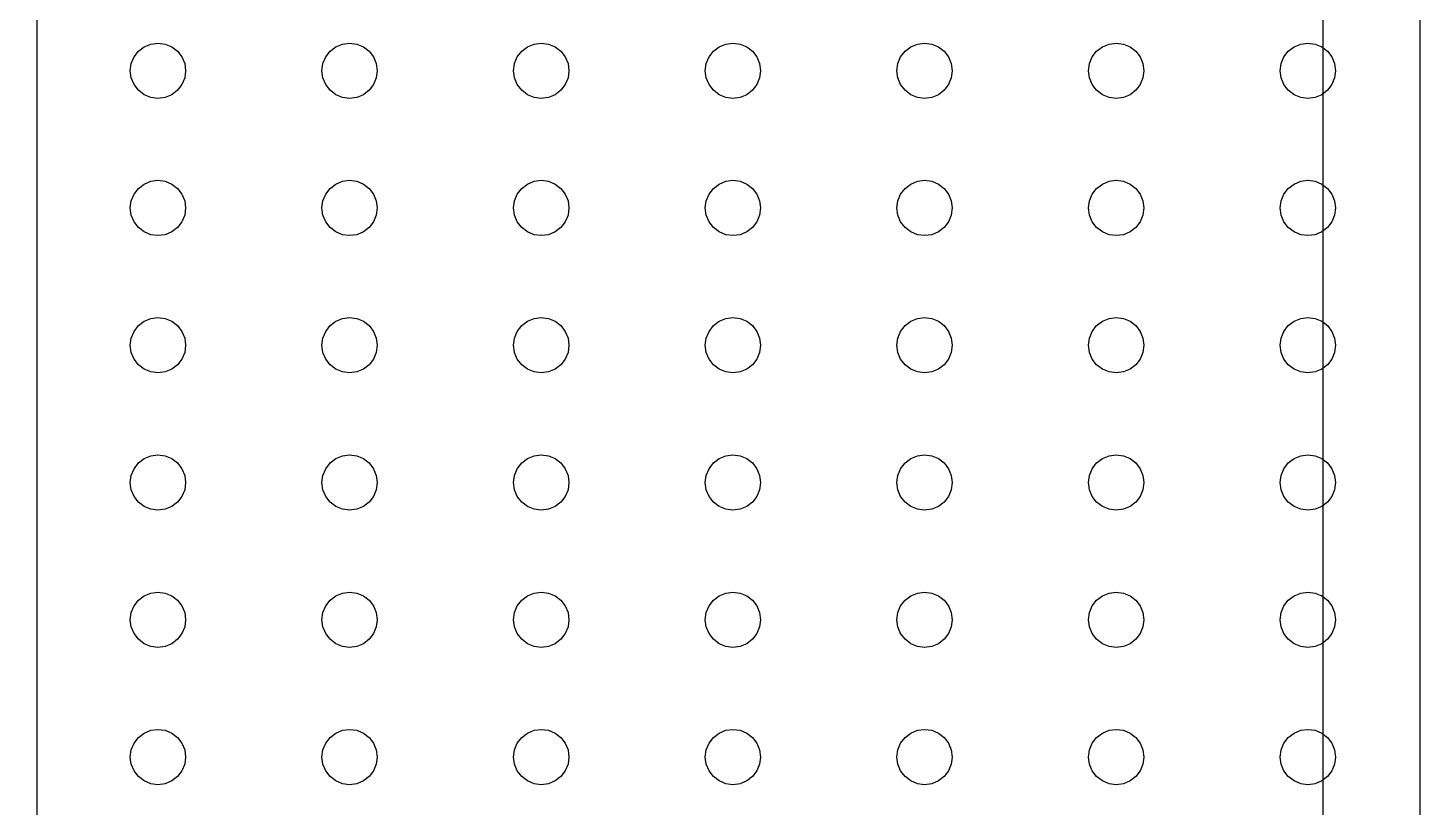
# Model space of a CAD drawing. Header units: millimetres. Extents: x 2562 to 7288, y 778 to 5635.
# Drawn here: x 5868.75 to 5883.85, y 1685.02 to 1693.48 of the extents above; entities that cross this region are included whole.
import ezdxf

# ---------------------------------------------------------------- set-up
doc = ezdxf.new("R2010")
doc.units = ezdxf.units.MM
doc.layers.add('0-gnl-gor3', color=252, linetype='Continuous')
doc.layers.add('2-tef-sabit', color=251, linetype='Continuous')

# ---------------------------------------------------------------- blocks, each defined once
blk = doc.blocks.new('ice well')
at = {"layer": '0-gnl-gor3'}
for p, q in [((62643.93, 6543.76), (62918.93, 6543.76)), ((62725.8, 6532.15), (62726.27, 6532.77)), ((62726.27, 6532.77), (62726.89, 6533.25)), ((62726.89, 6533.25), (62727.62, 6533.55)), ((62727.62, 6533.55), (62728.39, 6533.65)), ((62728.39, 6533.65), (62729.17, 6533.55)), ((62729.17, 6533.55), (62729.89, 6533.25)), ((62729.89, 6533.25), (62730.52, 6532.77)), ((62730.52, 6532.77), (62730.99, 6532.15)), ((62740.68, 6532.15), (62741.16, 6532.77)), ((62741.16, 6532.77), (62741.78, 6533.25)), ((62741.78, 6533.25), (62742.5, 6533.55)), ((62742.5, 6533.55), (62743.28, 6533.65)), ((62743.28, 6533.65), (62744.05, 6533.55)), ((62744.05, 6533.55), (62744.78, 6533.25)), ((62744.78, 6533.25), (62745.4, 6532.77)), ((62745.4, 6532.77), (62745.88, 6532.15)), ((62755.56, 6532.15), (62756.04, 6532.77)), ((62756.04, 6532.77), (62756.66, 6533.25)), ((62756.66, 6533.25), (62757.38, 6533.55)), ((62757.38, 6533.55), (62758.16, 6533.65)), ((62758.16, 6533.65), (62758.94, 6533.55)), ((62758.94, 6533.55), (62759.66, 6533.25)), ((62759.66, 6533.25), (62760.28, 6532.77)), ((62760.28, 6532.77), (62760.76, 6532.15)), ((62770.45, 6532.15), (62770.92, 6532.77)), ((62770.92, 6532.77), (62771.54, 6533.25)), ((62771.54, 6533.25), (62772.27, 6533.55)), ((62772.27, 6533.55), (62773.04, 6533.65)), ((62773.04, 6533.65), (62773.82, 6533.55)), ((62773.82, 6533.55), (62774.54, 6533.25)), ((62774.54, 6533.25), (62775.17, 6532.77)), ((62775.17, 6532.77), (62775.64, 6532.15)), ((62785.33, 6532.15), (62785.81, 6532.77)), ((62785.81, 6532.77), (62786.43, 6533.25)), ((62786.43, 6533.25), (62787.15, 6533.55)), ((62787.15, 6533.55), (62787.93, 6533.65)), ((62787.93, 6533.65), (62788.7, 6533.55)), ((62788.7, 6533.55), (62789.43, 6533.25)), ((62789.43, 6533.25), (62790.05, 6532.77)), ((62790.05, 6532.77), (62790.53, 6532.15)), ((62800.21, 6532.15), (62800.69, 6532.77)), ((62800.69, 6532.77), (62801.31, 6533.25)), ((62801.31, 6533.25), (62802.04, 6533.55)), ((62802.04, 6533.55), (62802.81, 6533.65)), ((62802.81, 6533.65), (62803.59, 6533.55)), ((62803.59, 6533.55), (62804.31, 6533.25)), ((62804.31, 6533.25), (62804.93, 6532.77)), ((62804.93, 6532.77), (62805.41, 6532.15)), ((62725.39, 6530.65), (62725.5, 6531.43)), ((62725.5, 6531.43), (62725.8, 6532.15)), ((62730.99, 6532.15), (62731.29, 6531.43)), ((62731.29, 6531.43), (62731.39, 6530.65)), ((62740.28, 6530.65), (62740.38, 6531.43)), ((62740.38, 6531.43), (62740.68, 6532.15)), ((62745.88, 6532.15), (62746.18, 6531.43)), ((62746.18, 6531.43), (62746.28, 6530.65)), ((62755.16, 6530.65), (62755.26, 6531.43)), ((62755.26, 6531.43), (62755.56, 6532.15)), ((62760.76, 6532.15), (62761.06, 6531.43)), ((62761.06, 6531.43), (62761.16, 6530.65)), ((62770.04, 6530.65), (62770.15, 6531.43)), ((62770.15, 6531.43), (62770.45, 6532.15)), ((62775.64, 6532.15), (62775.94, 6531.43)), ((62775.94, 6531.43), (62776.04, 6530.65)), ((62784.93, 6530.65), (62785.03, 6531.43)), ((62785.03, 6531.43), (62785.33, 6532.15)), ((62790.53, 6532.15), (62790.83, 6531.43)), ((62790.83, 6531.43), (62790.93, 6530.65)), ((62799.81, 6530.65), (62799.91, 6531.43)), ((62799.91, 6531.43), (62800.21, 6532.15)), ((62805.41, 6532.15), (62805.71, 6531.43)), ((62805.71, 6531.43), (62805.81, 6530.65)), ((62725.5, 6529.87), (62725.39, 6530.65)), ((62725.8, 6529.15), (62725.5, 6529.87)), ((62731.29, 6529.87), (62730.99, 6529.15)), ((62731.39, 6530.65), (62731.29, 6529.87)), ((62740.38, 6529.87), (62740.28, 6530.65)), ((62740.68, 6529.15), (62740.38, 6529.87)), ((62746.18, 6529.87), (62745.88, 6529.15)), ((62746.28, 6530.65), (62746.18, 6529.87)), ((62755.26, 6529.87), (62755.16, 6530.65)), ((62755.56, 6529.15), (62755.26, 6529.87)), ((62761.06, 6529.87), (62760.76, 6529.15)), ((62761.16, 6530.65), (62761.06, 6529.87)), ((62770.15, 6529.87), (62770.04, 6530.65)), ((62770.45, 6529.15), (62770.15, 6529.87)), ((62775.94, 6529.87), (62775.64, 6529.15)), ((62776.04, 6530.65), (62775.94, 6529.87)), ((62785.03, 6529.87), (62784.93, 6530.65)), ((62785.33, 6529.15), (62785.03, 6529.87)), ((62790.83, 6529.87), (62790.53, 6529.15)), ((62790.93, 6530.65), (62790.83, 6529.87)), ((62799.91, 6529.87), (62799.81, 6530.65)), ((62800.21, 6529.15), (62799.91, 6529.87)), ((62805.71, 6529.87), (62805.41, 6529.15)), ((62805.81, 6530.65), (62805.71, 6529.87)), ((62726.27, 6528.53), (62725.8, 6529.15)), ((62726.89, 6528.05), (62726.27, 6528.53)), ((62727.62, 6527.75), (62726.89, 6528.05)), ((62729.89, 6528.05), (62729.17, 6527.75)), ((62730.52, 6528.53), (62729.89, 6528.05)), ((62730.99, 6529.15), (62730.52, 6528.53)), ((62741.16, 6528.53), (62740.68, 6529.15)), ((62741.78, 6528.05), (62741.16, 6528.53)), ((62742.5, 6527.75), (62741.78, 6528.05)), ((62744.78, 6528.05), (62744.05, 6527.75)), ((62745.4, 6528.53), (62744.78, 6528.05)), ((62745.88, 6529.15), (62745.4, 6528.53)), ((62756.04, 6528.53), (62755.56, 6529.15)), ((62756.66, 6528.05), (62756.04, 6528.53)), ((62757.38, 6527.75), (62756.66, 6528.05)), ((62759.66, 6528.05), (62758.94, 6527.75)), ((62760.28, 6528.53), (62759.66, 6528.05)), ((62760.76, 6529.15), (62760.28, 6528.53)), ((62770.92, 6528.53), (62770.45, 6529.15)), ((62771.54, 6528.05), (62770.92, 6528.53)), ((62772.27, 6527.75), (62771.54, 6528.05)), ((62774.54, 6528.05), (62773.82, 6527.75)), ((62775.17, 6528.53), (62774.54, 6528.05)), ((62775.64, 6529.15), (62775.17, 6528.53)), ((62785.81, 6528.53), (62785.33, 6529.15)), ((62786.43, 6528.05), (62785.81, 6528.53)), ((62787.15, 6527.75), (62786.43, 6528.05)), ((62789.43, 6528.05), (62788.7, 6527.75)), ((62790.05, 6528.53), (62789.43, 6528.05)), ((62790.53, 6529.15), (62790.05, 6528.53)), ((62800.69, 6528.53), (62800.21, 6529.15)), ((62801.31, 6528.05), (62800.69, 6528.53)), ((62802.04, 6527.75), (62801.31, 6528.05)), ((62804.31, 6528.05), (62803.59, 6527.75)), ((62804.93, 6528.53), (62804.31, 6528.05)), ((62805.41, 6529.15), (62804.93, 6528.53)), ((62728.39, 6527.65), (62727.62, 6527.75)), ((62729.17, 6527.75), (62728.39, 6527.65)), ((62743.28, 6527.65), (62742.5, 6527.75)), ((62744.05, 6527.75), (62743.28, 6527.65)), ((62758.16, 6527.65), (62757.38, 6527.75)), ((62758.94, 6527.75), (62758.16, 6527.65)), ((62773.04, 6527.65), (62772.27, 6527.75)), ((62773.82, 6527.75), (62773.04, 6527.65)), ((62787.93, 6527.65), (62787.15, 6527.75)), ((62788.7, 6527.75), (62787.93, 6527.65)), ((62802.81, 6527.65), (62802.04, 6527.75)), ((62803.59, 6527.75), (62802.81, 6527.65)), ((62726.89, 6512.46), (62727.62, 6512.76)), ((62727.62, 6512.76), (62728.39, 6512.87)), ((62728.39, 6512.87), (62729.17, 6512.76)), ((62729.17, 6512.76), (62729.89, 6512.46)), ((62741.78, 6512.46), (62742.5, 6512.76)), ((62742.5, 6512.76), (62743.28, 6512.87)), ((62743.28, 6512.87), (62744.05, 6512.76)), ((62744.05, 6512.76), (62744.78, 6512.46)), ((62756.66, 6512.46), (62757.38, 6512.76)), ((62757.38, 6512.76), (62758.16, 6512.87)), ((62758.16, 6512.87), (62758.94, 6512.76)), ((62758.94, 6512.76), (62759.66, 6512.46)), ((62771.54, 6512.46), (62772.27, 6512.76)), ((62772.27, 6512.76), (62773.04, 6512.87)), ((62773.04, 6512.87), (62773.82, 6512.76)), ((62773.82, 6512.76), (62774.54, 6512.46)), ((62786.43, 6512.46), (62787.15, 6512.76)), ((62787.15, 6512.76), (62787.93, 6512.87)), ((62787.93, 6512.87), (62788.7, 6512.76)), ((62788.7, 6512.76), (62789.43, 6512.46)), ((62801.31, 6512.46), (62802.04, 6512.76)), ((62802.04, 6512.76), (62802.81, 6512.87)), ((62802.81, 6512.87), (62803.59, 6512.76)), ((62803.59, 6512.76), (62804.31, 6512.46)), ((62725.5, 6510.64), (62725.8, 6511.37)), ((62725.8, 6511.37), (62726.27, 6511.99)), ((62726.27, 6511.99), (62726.89, 6512.46)), ((62729.89, 6512.46), (62730.52, 6511.99)), ((62730.52, 6511.99), (62730.99, 6511.37)), ((62730.99, 6511.37), (62731.29, 6510.64)), ((62740.38, 6510.64), (62740.68, 6511.37)), ((62740.68, 6511.37), (62741.16, 6511.99)), ((62741.16, 6511.99), (62741.78, 6512.46)), ((62744.78, 6512.46), (62745.4, 6511.99)), ((62745.4, 6511.99), (62745.88, 6511.37)), ((62745.88, 6511.37), (62746.18, 6510.64)), ((62755.26, 6510.64), (62755.56, 6511.37)), ((62755.56, 6511.37), (62756.04, 6511.99)), ((62756.04, 6511.99), (62756.66, 6512.46)), ((62759.66, 6512.46), (62760.28, 6511.99)), ((62760.28, 6511.99), (62760.76, 6511.37)), ((62760.76, 6511.37), (62761.06, 6510.64)), ((62770.15, 6510.64), (62770.45, 6511.37)), ((62770.45, 6511.37), (62770.92, 6511.99)), ((62770.92, 6511.99), (62771.54, 6512.46)), ((62774.54, 6512.46), (62775.17, 6511.99)), ((62775.17, 6511.99), (62775.64, 6511.37)), ((62775.64, 6511.37), (62775.94, 6510.64)), ((62785.03, 6510.64), (62785.33, 6511.37)), ((62785.33, 6511.37), (62785.81, 6511.99)), ((62785.81, 6511.99), (62786.43, 6512.46)), ((62789.43, 6512.46), (62790.05, 6511.99)), ((62790.05, 6511.99), (62790.53, 6511.37)), ((62790.53, 6511.37), (62790.83, 6510.64)), ((62799.91, 6510.64), (62800.21, 6511.37)), ((62800.21, 6511.37), (62800.69, 6511.99)), ((62800.69, 6511.99), (62801.31, 6512.46)), ((62804.31, 6512.46), (62804.93, 6511.99)), ((62804.93, 6511.99), (62805.41, 6511.37)), ((62805.41, 6511.37), (62805.71, 6510.64)), ((62725.39, 6509.87), (62725.5, 6510.64)), ((62725.5, 6509.09), (62725.39, 6509.87)), ((62731.29, 6510.64), (62731.39, 6509.87)), ((62731.39, 6509.87), (62731.29, 6509.09)), ((62740.28, 6509.87), (62740.38, 6510.64)), ((62740.38, 6509.09), (62740.28, 6509.87)), ((62746.18, 6510.64), (62746.28, 6509.87)), ((62746.28, 6509.87), (62746.18, 6509.09)), ((62755.16, 6509.87), (62755.26, 6510.64)), ((62755.26, 6509.09), (62755.16, 6509.87)), ((62761.06, 6510.64), (62761.16, 6509.87)), ((62761.16, 6509.87), (62761.06, 6509.09)), ((62770.04, 6509.87), (62770.15, 6510.64)), ((62770.15, 6509.09), (62770.04, 6509.87)), ((62775.94, 6510.64), (62776.04, 6509.87)), ((62776.04, 6509.87), (62775.94, 6509.09)), ((62784.93, 6509.87), (62785.03, 6510.64)), ((62785.03, 6509.09), (62784.93, 6509.87)), ((62790.83, 6510.64), (62790.93, 6509.87)), ((62790.93, 6509.87), (62790.83, 6509.09)), ((62799.81, 6509.87), (62799.91, 6510.64)), ((62799.91, 6509.09), (62799.81, 6509.87)), ((62805.71, 6510.64), (62805.81, 6509.87)), ((62805.81, 6509.87), (62805.71, 6509.09)), ((62725.8, 6508.37), (62725.5, 6509.09)), ((62726.27, 6507.74), (62725.8, 6508.37)), ((62730.99, 6508.37), (62730.52, 6507.74)), ((62731.29, 6509.09), (62730.99, 6508.37)), ((62740.68, 6508.37), (62740.38, 6509.09)), ((62741.16, 6507.74), (62740.68, 6508.37)), ((62745.88, 6508.37), (62745.4, 6507.74)), ((62746.18, 6509.09), (62745.88, 6508.37)), ((62755.56, 6508.37), (62755.26, 6509.09)), ((62756.04, 6507.74), (62755.56, 6508.37)), ((62760.76, 6508.37), (62760.28, 6507.74)), ((62761.06, 6509.09), (62760.76, 6508.37)), ((62770.45, 6508.37), (62770.15, 6509.09)), ((62770.92, 6507.74), (62770.45, 6508.37)), ((62775.64, 6508.37), (62775.17, 6507.74)), ((62775.94, 6509.09), (62775.64, 6508.37)), ((62785.33, 6508.37), (62785.03, 6509.09)), ((62785.81, 6507.74), (62785.33, 6508.37)), ((62790.53, 6508.37), (62790.05, 6507.74)), ((62790.83, 6509.09), (62790.53, 6508.37)), ((62800.21, 6508.37), (62799.91, 6509.09)), ((62800.69, 6507.74), (62800.21, 6508.37)), ((62805.41, 6508.37), (62804.93, 6507.74)), ((62805.71, 6509.09), (62805.41, 6508.37)), ((62726.89, 6507.27), (62726.27, 6507.74)), ((62727.62, 6506.97), (62726.89, 6507.27)), ((62728.39, 6506.87), (62727.62, 6506.97)), ((62729.17, 6506.97), (62728.39, 6506.87)), ((62729.89, 6507.27), (62729.17, 6506.97)), ((62730.52, 6507.74), (62729.89, 6507.27)), ((62741.78, 6507.27), (62741.16, 6507.74)), ((62742.5, 6506.97), (62741.78, 6507.27)), ((62743.28, 6506.87), (62742.5, 6506.97)), ((62744.05, 6506.97), (62743.28, 6506.87)), ((62744.78, 6507.27), (62744.05, 6506.97)), ((62745.4, 6507.74), (62744.78, 6507.27)), ((62756.66, 6507.27), (62756.04, 6507.74)), ((62757.38, 6506.97), (62756.66, 6507.27)), ((62758.16, 6506.87), (62757.38, 6506.97)), ((62758.94, 6506.97), (62758.16, 6506.87)), ((62759.66, 6507.27), (62758.94, 6506.97)), ((62760.28, 6507.74), (62759.66, 6507.27)), ((62771.54, 6507.27), (62770.92, 6507.74)), ((62772.27, 6506.97), (62771.54, 6507.27)), ((62773.04, 6506.87), (62772.27, 6506.97)), ((62773.82, 6506.97), (62773.04, 6506.87)), ((62774.54, 6507.27), (62773.82, 6506.97)), ((62775.17, 6507.74), (62774.54, 6507.27)), ((62786.43, 6507.27), (62785.81, 6507.74)), ((62787.15, 6506.97), (62786.43, 6507.27)), ((62787.93, 6506.87), (62787.15, 6506.97)), ((62788.7, 6506.97), (62787.93, 6506.87)), ((62789.43, 6507.27), (62788.7, 6506.97)), ((62790.05, 6507.74), (62789.43, 6507.27)), ((62801.31, 6507.27), (62800.69, 6507.74)), ((62802.04, 6506.97), (62801.31, 6507.27)), ((62802.81, 6506.87), (62802.04, 6506.97)), ((62803.59, 6506.97), (62802.81, 6506.87)), ((62804.31, 6507.27), (62803.59, 6506.97)), ((62804.93, 6507.74), (62804.31, 6507.27)), ((62726.27, 6491.2), (62726.89, 6491.68)), ((62726.89, 6491.68), (62727.62, 6491.98)), ((62727.62, 6491.98), (62728.39, 6492.08)), ((62728.39, 6492.08), (62729.17, 6491.98)), ((62729.17, 6491.98), (62729.89, 6491.68)), ((62729.89, 6491.68), (62730.52, 6491.2)), ((62741.16, 6491.2), (62741.78, 6491.68)), ((62741.78, 6491.68), (62742.5, 6491.98)), ((62742.5, 6491.98), (62743.28, 6492.08)), ((62743.28, 6492.08), (62744.05, 6491.98)), ((62744.05, 6491.98), (62744.78, 6491.68)), ((62744.78, 6491.68), (62745.4, 6491.2)), ((62756.04, 6491.2), (62756.66, 6491.68)), ((62756.66, 6491.68), (62757.38, 6491.98)), ((62757.38, 6491.98), (62758.16, 6492.08)), ((62758.16, 6492.08), (62758.94, 6491.98)), ((62758.94, 6491.98), (62759.66, 6491.68)), ((62759.66, 6491.68), (62760.28, 6491.2)), ((62770.92, 6491.2), (62771.54, 6491.68)), ((62771.54, 6491.68), (62772.27, 6491.98)), ((62772.27, 6491.98), (62773.04, 6492.08)), ((62773.04, 6492.08), (62773.82, 6491.98)), ((62773.82, 6491.98), (62774.54, 6491.68)), ((62774.54, 6491.68), (62775.17, 6491.2)), ((62785.81, 6491.2), (62786.43, 6491.68)), ((62786.43, 6491.68), (62787.15, 6491.98)), ((62787.15, 6491.98), (62787.93, 6492.08)), ((62787.93, 6492.08), (62788.7, 6491.98)), ((62788.7, 6491.98), (62789.43, 6491.68)), ((62789.43, 6491.68), (62790.05, 6491.2)), ((62800.69, 6491.2), (62801.31, 6491.68)), ((62801.31, 6491.68), (62802.04, 6491.98)), ((62802.04, 6491.98), (62802.81, 6492.08)), ((62802.81, 6492.08), (62803.59, 6491.98)), ((62803.59, 6491.98), (62804.31, 6491.68)), ((62804.31, 6491.68), (62804.93, 6491.2)), ((62725.5, 6489.86), (62725.8, 6490.58)), ((62725.8, 6490.58), (62726.27, 6491.2)), ((62730.52, 6491.2), (62730.99, 6490.58)), ((62730.99, 6490.58), (62731.29, 6489.86)), ((62740.38, 6489.86), (62740.68, 6490.58)), ((62740.68, 6490.58), (62741.16, 6491.2)), ((62745.4, 6491.2), (62745.88, 6490.58)), ((62745.88, 6490.58), (62746.18, 6489.86)), ((62755.26, 6489.86), (62755.56, 6490.58)), ((62755.56, 6490.58), (62756.04, 6491.2)), ((62760.28, 6491.2), (62760.76, 6490.58)), ((62760.76, 6490.58), (62761.06, 6489.86)), ((62770.15, 6489.86), (62770.45, 6490.58)), ((62770.45, 6490.58), (62770.92, 6491.2)), ((62775.17, 6491.2), (62775.64, 6490.58)), ((62775.64, 6490.58), (62775.94, 6489.86)), ((62785.03, 6489.86), (62785.33, 6490.58)), ((62785.33, 6490.58), (62785.81, 6491.2)), ((62790.05, 6491.2), (62790.53, 6490.58)), ((62790.53, 6490.58), (62790.83, 6489.86)), ((62799.91, 6489.86), (62800.21, 6490.58)), ((62800.21, 6490.58), (62800.69, 6491.2)), ((62804.93, 6491.2), (62805.41, 6490.58)), ((62805.41, 6490.58), (62805.71, 6489.86)), ((62725.39, 6489.08), (62725.5, 6489.86)), ((62725.5, 6488.3), (62725.39, 6489.08)), ((62731.29, 6489.86), (62731.39, 6489.08)), ((62731.39, 6489.08), (62731.29, 6488.3)), ((62740.28, 6489.08), (62740.38, 6489.86)), ((62740.38, 6488.3), (62740.28, 6489.08)), ((62746.18, 6489.86), (62746.28, 6489.08)), ((62746.28, 6489.08), (62746.18, 6488.3)), ((62755.16, 6489.08), (62755.26, 6489.86)), ((62755.26, 6488.3), (62755.16, 6489.08)), ((62761.06, 6489.86), (62761.16, 6489.08)), ((62761.16, 6489.08), (62761.06, 6488.3)), ((62770.04, 6489.08), (62770.15, 6489.86)), ((62770.15, 6488.3), (62770.04, 6489.08)), ((62775.94, 6489.86), (62776.04, 6489.08)), ((62776.04, 6489.08), (62775.94, 6488.3)), ((62784.93, 6489.08), (62785.03, 6489.86)), ((62785.03, 6488.3), (62784.93, 6489.08)), ((62790.83, 6489.86), (62790.93, 6489.08)), ((62790.93, 6489.08), (62790.83, 6488.3)), ((62799.81, 6489.08), (62799.91, 6489.86)), ((62799.91, 6488.3), (62799.81, 6489.08)), ((62805.71, 6489.86), (62805.81, 6489.08)), ((62805.81, 6489.08), (62805.71, 6488.3)), ((62725.8, 6487.58), (62725.5, 6488.3)), ((62726.27, 6486.96), (62725.8, 6487.58)), ((62730.99, 6487.58), (62730.52, 6486.96)), ((62731.29, 6488.3), (62730.99, 6487.58)), ((62740.68, 6487.58), (62740.38, 6488.3)), ((62741.16, 6486.96), (62740.68, 6487.58)), ((62745.88, 6487.58), (62745.4, 6486.96)), ((62746.18, 6488.3), (62745.88, 6487.58)), ((62755.56, 6487.58), (62755.26, 6488.3)), ((62756.04, 6486.96), (62755.56, 6487.58)), ((62760.76, 6487.58), (62760.28, 6486.96)), ((62761.06, 6488.3), (62760.76, 6487.58)), ((62770.45, 6487.58), (62770.15, 6488.3)), ((62770.92, 6486.96), (62770.45, 6487.58)), ((62775.64, 6487.58), (62775.17, 6486.96)), ((62775.94, 6488.3), (62775.64, 6487.58)), ((62785.33, 6487.58), (62785.03, 6488.3)), ((62785.81, 6486.96), (62785.33, 6487.58)), ((62790.53, 6487.58), (62790.05, 6486.96)), ((62790.83, 6488.3), (62790.53, 6487.58)), ((62800.21, 6487.58), (62799.91, 6488.3)), ((62800.69, 6486.96), (62800.21, 6487.58)), ((62805.41, 6487.58), (62804.93, 6486.96)), ((62805.71, 6488.3), (62805.41, 6487.58)), ((62726.89, 6486.48), (62726.27, 6486.96)), ((62727.62, 6486.18), (62726.89, 6486.48)), ((62728.39, 6486.08), (62727.62, 6486.18)), ((62729.17, 6486.18), (62728.39, 6486.08)), ((62729.89, 6486.48), (62729.17, 6486.18)), ((62730.52, 6486.96), (62729.89, 6486.48)), ((62741.78, 6486.48), (62741.16, 6486.96)), ((62742.5, 6486.18), (62741.78, 6486.48)), ((62743.28, 6486.08), (62742.5, 6486.18)), ((62744.05, 6486.18), (62743.28, 6486.08)), ((62744.78, 6486.48), (62744.05, 6486.18)), ((62745.4, 6486.96), (62744.78, 6486.48)), ((62756.66, 6486.48), (62756.04, 6486.96)), ((62757.38, 6486.18), (62756.66, 6486.48)), ((62758.16, 6486.08), (62757.38, 6486.18)), ((62758.94, 6486.18), (62758.16, 6486.08)), ((62759.66, 6486.48), (62758.94, 6486.18)), ((62760.28, 6486.96), (62759.66, 6486.48)), ((62771.54, 6486.48), (62770.92, 6486.96)), ((62772.27, 6486.18), (62771.54, 6486.48)), ((62773.04, 6486.08), (62772.27, 6486.18)), ((62773.82, 6486.18), (62773.04, 6486.08)), ((62774.54, 6486.48), (62773.82, 6486.18)), ((62775.17, 6486.96), (62774.54, 6486.48)), ((62786.43, 6486.48), (62785.81, 6486.96)), ((62787.15, 6486.18), (62786.43, 6486.48)), ((62787.93, 6486.08), (62787.15, 6486.18)), ((62788.7, 6486.18), (62787.93, 6486.08)), ((62789.43, 6486.48), (62788.7, 6486.18)), ((62790.05, 6486.96), (62789.43, 6486.48)), ((62801.31, 6486.48), (62800.69, 6486.96)), ((62802.04, 6486.18), (62801.31, 6486.48)), ((62802.81, 6486.08), (62802.04, 6486.18)), ((62803.59, 6486.18), (62802.81, 6486.08)), ((62804.31, 6486.48), (62803.59, 6486.18)), ((62804.93, 6486.96), (62804.31, 6486.48)), ((62725.8, 6469.8), (62726.27, 6470.42)), ((62726.27, 6470.42), (62726.89, 6470.89)), ((62726.89, 6470.89), (62727.62, 6471.19)), ((62727.62, 6471.19), (62728.39, 6471.3)), ((62728.39, 6471.3), (62729.17, 6471.19)), ((62729.17, 6471.19), (62729.89, 6470.89)), ((62729.89, 6470.89), (62730.52, 6470.42)), ((62730.52, 6470.42), (62730.99, 6469.8)), ((62740.68, 6469.8), (62741.16, 6470.42)), ((62741.16, 6470.42), (62741.78, 6470.89)), ((62741.78, 6470.89), (62742.5, 6471.19)), ((62742.5, 6471.19), (62743.28, 6471.3)), ((62743.28, 6471.3), (62744.05, 6471.19)), ((62744.05, 6471.19), (62744.78, 6470.89)), ((62744.78, 6470.89), (62745.4, 6470.42)), ((62745.4, 6470.42), (62745.88, 6469.8)), ((62755.56, 6469.8), (62756.04, 6470.42)), ((62756.04, 6470.42), (62756.66, 6470.89)), ((62756.66, 6470.89), (62757.38, 6471.19)), ((62757.38, 6471.19), (62758.16, 6471.3)), ((62758.16, 6471.3), (62758.94, 6471.19)), ((62758.94, 6471.19), (62759.66, 6470.89)), ((62759.66, 6470.89), (62760.28, 6470.42)), ((62760.28, 6470.42), (62760.76, 6469.8)), ((62770.45, 6469.8), (62770.92, 6470.42)), ((62770.92, 6470.42), (62771.54, 6470.89)), ((62771.54, 6470.89), (62772.27, 6471.19)), ((62772.27, 6471.19), (62773.04, 6471.3)), ((62773.04, 6471.3), (62773.82, 6471.19)), ((62773.82, 6471.19), (62774.54, 6470.89)), ((62774.54, 6470.89), (62775.17, 6470.42)), ((62775.17, 6470.42), (62775.64, 6469.8)), ((62785.33, 6469.8), (62785.81, 6470.42)), ((62785.81, 6470.42), (62786.43, 6470.89)), ((62786.43, 6470.89), (62787.15, 6471.19)), ((62787.15, 6471.19), (62787.93, 6471.3)), ((62787.93, 6471.3), (62788.7, 6471.19)), ((62788.7, 6471.19), (62789.43, 6470.89)), ((62789.43, 6470.89), (62790.05, 6470.42)), ((62790.05, 6470.42), (62790.53, 6469.8)), ((62800.21, 6469.8), (62800.69, 6470.42)), ((62800.69, 6470.42), (62801.31, 6470.89)), ((62801.31, 6470.89), (62802.04, 6471.19)), ((62802.04, 6471.19), (62802.81, 6471.3)), ((62802.81, 6471.3), (62803.59, 6471.19)), ((62803.59, 6471.19), (62804.31, 6470.89)), ((62804.31, 6470.89), (62804.93, 6470.42)), ((62804.93, 6470.42), (62805.41, 6469.8)), ((62725.39, 6468.3), (62725.5, 6469.07)), ((62725.5, 6469.07), (62725.8, 6469.8)), ((62730.99, 6469.8), (62731.29, 6469.07)), ((62731.29, 6469.07), (62731.39, 6468.3)), ((62740.28, 6468.3), (62740.38, 6469.07)), ((62740.38, 6469.07), (62740.68, 6469.8)), ((62745.88, 6469.8), (62746.18, 6469.07)), ((62746.18, 6469.07), (62746.28, 6468.3)), ((62755.16, 6468.3), (62755.26, 6469.07)), ((62755.26, 6469.07), (62755.56, 6469.8)), ((62760.76, 6469.8), (62761.06, 6469.07)), ((62761.06, 6469.07), (62761.16, 6468.3)), ((62770.04, 6468.3), (62770.15, 6469.07)), ((62770.15, 6469.07), (62770.45, 6469.8)), ((62775.64, 6469.8), (62775.94, 6469.07)), ((62775.94, 6469.07), (62776.04, 6468.3)), ((62784.93, 6468.3), (62785.03, 6469.07)), ((62785.03, 6469.07), (62785.33, 6469.8)), ((62790.53, 6469.8), (62790.83, 6469.07)), ((62790.83, 6469.07), (62790.93, 6468.3)), ((62799.81, 6468.3), (62799.91, 6469.07)), ((62799.91, 6469.07), (62800.21, 6469.8)), ((62805.41, 6469.8), (62805.71, 6469.07)), ((62805.71, 6469.07), (62805.81, 6468.3)), ((62725.5, 6467.52), (62725.39, 6468.3)), ((62725.8, 6466.8), (62725.5, 6467.52)), ((62731.29, 6467.52), (62730.99, 6466.8)), ((62731.39, 6468.3), (62731.29, 6467.52)), ((62740.38, 6467.52), (62740.28, 6468.3)), ((62740.68, 6466.8), (62740.38, 6467.52)), ((62746.18, 6467.52), (62745.88, 6466.8)), ((62746.28, 6468.3), (62746.18, 6467.52)), ((62755.26, 6467.52), (62755.16, 6468.3)), ((62755.56, 6466.8), (62755.26, 6467.52)), ((62761.06, 6467.52), (62760.76, 6466.8)), ((62761.16, 6468.3), (62761.06, 6467.52)), ((62770.15, 6467.52), (62770.04, 6468.3)), ((62770.45, 6466.8), (62770.15, 6467.52)), ((62775.94, 6467.52), (62775.64, 6466.8)), ((62776.04, 6468.3), (62775.94, 6467.52)), ((62785.03, 6467.52), (62784.93, 6468.3)), ((62785.33, 6466.8), (62785.03, 6467.52)), ((62790.83, 6467.52), (62790.53, 6466.8)), ((62790.93, 6468.3), (62790.83, 6467.52)), ((62799.91, 6467.52), (62799.81, 6468.3)), ((62800.21, 6466.8), (62799.91, 6467.52)), ((62805.71, 6467.52), (62805.41, 6466.8)), ((62805.81, 6468.3), (62805.71, 6467.52)), ((62726.27, 6466.17), (62725.8, 6466.8)), ((62726.89, 6465.7), (62726.27, 6466.17)), ((62730.52, 6466.17), (62729.89, 6465.7)), ((62730.99, 6466.8), (62730.52, 6466.17)), ((62741.16, 6466.17), (62740.68, 6466.8)), ((62741.78, 6465.7), (62741.16, 6466.17)), ((62745.4, 6466.17), (62744.78, 6465.7)), ((62745.88, 6466.8), (62745.4, 6466.17)), ((62756.04, 6466.17), (62755.56, 6466.8)), ((62756.66, 6465.7), (62756.04, 6466.17)), ((62760.28, 6466.17), (62759.66, 6465.7)), ((62760.76, 6466.8), (62760.28, 6466.17)), ((62770.92, 6466.17), (62770.45, 6466.8)), ((62771.54, 6465.7), (62770.92, 6466.17)), ((62775.17, 6466.17), (62774.54, 6465.7)), ((62775.64, 6466.8), (62775.17, 6466.17)), ((62785.81, 6466.17), (62785.33, 6466.8)), ((62786.43, 6465.7), (62785.81, 6466.17)), ((62790.05, 6466.17), (62789.43, 6465.7)), ((62790.53, 6466.8), (62790.05, 6466.17)), ((62800.69, 6466.17), (62800.21, 6466.8)), ((62801.31, 6465.7), (62800.69, 6466.17)), ((62804.93, 6466.17), (62804.31, 6465.7)), ((62805.41, 6466.8), (62804.93, 6466.17)), ((62727.62, 6465.4), (62726.89, 6465.7)), ((62728.39, 6465.3), (62727.62, 6465.4)), ((62729.17, 6465.4), (62728.39, 6465.3)), ((62729.89, 6465.7), (62729.17, 6465.4)), ((62742.5, 6465.4), (62741.78, 6465.7)), ((62743.28, 6465.3), (62742.5, 6465.4)), ((62744.05, 6465.4), (62743.28, 6465.3)), ((62744.78, 6465.7), (62744.05, 6465.4)), ((62757.38, 6465.4), (62756.66, 6465.7)), ((62758.16, 6465.3), (62757.38, 6465.4)), ((62758.94, 6465.4), (62758.16, 6465.3)), ((62759.66, 6465.7), (62758.94, 6465.4)), ((62772.27, 6465.4), (62771.54, 6465.7)), ((62773.04, 6465.3), (62772.27, 6465.4)), ((62773.82, 6465.4), (62773.04, 6465.3)), ((62774.54, 6465.7), (62773.82, 6465.4)), ((62787.15, 6465.4), (62786.43, 6465.7)), ((62787.93, 6465.3), (62787.15, 6465.4)), ((62788.7, 6465.4), (62787.93, 6465.3)), ((62789.43, 6465.7), (62788.7, 6465.4)), ((62802.04, 6465.4), (62801.31, 6465.7)), ((62802.81, 6465.3), (62802.04, 6465.4)), ((62803.59, 6465.4), (62802.81, 6465.3)), ((62804.31, 6465.7), (62803.59, 6465.4)), ((62725.8, 6449.01), (62726.27, 6449.63)), ((62726.27, 6449.63), (62726.89, 6450.11)), ((62726.89, 6450.11), (62727.62, 6450.41)), ((62727.62, 6450.41), (62728.39, 6450.51)), ((62728.39, 6450.51), (62729.17, 6450.41)), ((62729.17, 6450.41), (62729.89, 6450.11)), ((62729.89, 6450.11), (62730.52, 6449.63)), ((62730.52, 6449.63), (62730.99, 6449.01)), ((62740.68, 6449.01), (62741.16, 6449.63)), ((62741.16, 6449.63), (62741.78, 6450.11)), ((62741.78, 6450.11), (62742.5, 6450.41)), ((62742.5, 6450.41), (62743.28, 6450.51)), ((62743.28, 6450.51), (62744.05, 6450.41)), ((62744.05, 6450.41), (62744.78, 6450.11)), ((62744.78, 6450.11), (62745.4, 6449.63)), ((62745.4, 6449.63), (62745.88, 6449.01)), ((62755.56, 6449.01), (62756.04, 6449.63)), ((62756.04, 6449.63), (62756.66, 6450.11)), ((62756.66, 6450.11), (62757.38, 6450.41)), ((62757.38, 6450.41), (62758.16, 6450.51)), ((62758.16, 6450.51), (62758.94, 6450.41)), ((62758.94, 6450.41), (62759.66, 6450.11)), ((62759.66, 6450.11), (62760.28, 6449.63)), ((62760.28, 6449.63), (62760.76, 6449.01)), ((62770.45, 6449.01), (62770.92, 6449.63)), ((62770.92, 6449.63), (62771.54, 6450.11)), ((62771.54, 6450.11), (62772.27, 6450.41)), ((62772.27, 6450.41), (62773.04, 6450.51)), ((62773.04, 6450.51), (62773.82, 6450.41)), ((62773.82, 6450.41), (62774.54, 6450.11)), ((62774.54, 6450.11), (62775.17, 6449.63)), ((62775.17, 6449.63), (62775.64, 6449.01)), ((62785.33, 6449.01), (62785.81, 6449.63)), ((62785.81, 6449.63), (62786.43, 6450.11)), ((62786.43, 6450.11), (62787.15, 6450.41)), ((62787.15, 6450.41), (62787.93, 6450.51)), ((62787.93, 6450.51), (62788.7, 6450.41)), ((62788.7, 6450.41), (62789.43, 6450.11)), ((62789.43, 6450.11), (62790.05, 6449.63)), ((62790.05, 6449.63), (62790.53, 6449.01)), ((62800.21, 6449.01), (62800.69, 6449.63)), ((62800.69, 6449.63), (62801.31, 6450.11)), ((62801.31, 6450.11), (62802.04, 6450.41)), ((62802.04, 6450.41), (62802.81, 6450.51)), ((62802.81, 6450.51), (62803.59, 6450.41)), ((62803.59, 6450.41), (62804.31, 6450.11)), ((62804.31, 6450.11), (62804.93, 6449.63)), ((62804.93, 6449.63), (62805.41, 6449.01)), ((62725.39, 6447.51), (62725.5, 6448.29)), ((62725.5, 6448.29), (62725.8, 6449.01)), ((62730.99, 6449.01), (62731.29, 6448.29)), ((62731.29, 6448.29), (62731.39, 6447.51)), ((62740.28, 6447.51), (62740.38, 6448.29)), ((62740.38, 6448.29), (62740.68, 6449.01)), ((62745.88, 6449.01), (62746.18, 6448.29)), ((62746.18, 6448.29), (62746.28, 6447.51)), ((62755.16, 6447.51), (62755.26, 6448.29)), ((62755.26, 6448.29), (62755.56, 6449.01)), ((62760.76, 6449.01), (62761.06, 6448.29)), ((62761.06, 6448.29), (62761.16, 6447.51)), ((62770.04, 6447.51), (62770.15, 6448.29)), ((62770.15, 6448.29), (62770.45, 6449.01)), ((62775.64, 6449.01), (62775.94, 6448.29)), ((62775.94, 6448.29), (62776.04, 6447.51)), ((62784.93, 6447.51), (62785.03, 6448.29)), ((62785.03, 6448.29), (62785.33, 6449.01)), ((62790.53, 6449.01), (62790.83, 6448.29)), ((62790.83, 6448.29), (62790.93, 6447.51)), ((62799.81, 6447.51), (62799.91, 6448.29)), ((62799.91, 6448.29), (62800.21, 6449.01)), ((62805.41, 6449.01), (62805.71, 6448.29)), ((62805.71, 6448.29), (62805.81, 6447.51)), ((62725.5, 6446.73), (62725.39, 6447.51)), ((62725.8, 6446.01), (62725.5, 6446.73)), ((62731.29, 6446.73), (62730.99, 6446.01)), ((62731.39, 6447.51), (62731.29, 6446.73)), ((62740.38, 6446.73), (62740.28, 6447.51)), ((62740.68, 6446.01), (62740.38, 6446.73)), ((62746.18, 6446.73), (62745.88, 6446.01)), ((62746.28, 6447.51), (62746.18, 6446.73)), ((62755.26, 6446.73), (62755.16, 6447.51)), ((62755.56, 6446.01), (62755.26, 6446.73)), ((62761.06, 6446.73), (62760.76, 6446.01)), ((62761.16, 6447.51), (62761.06, 6446.73)), ((62770.15, 6446.73), (62770.04, 6447.51)), ((62770.45, 6446.01), (62770.15, 6446.73)), ((62775.94, 6446.73), (62775.64, 6446.01)), ((62776.04, 6447.51), (62775.94, 6446.73)), ((62785.03, 6446.73), (62784.93, 6447.51)), ((62785.33, 6446.01), (62785.03, 6446.73)), ((62790.83, 6446.73), (62790.53, 6446.01)), ((62790.93, 6447.51), (62790.83, 6446.73)), ((62799.91, 6446.73), (62799.81, 6447.51)), ((62800.21, 6446.01), (62799.91, 6446.73)), ((62805.71, 6446.73), (62805.41, 6446.01)), ((62805.81, 6447.51), (62805.71, 6446.73)), ((62726.27, 6445.39), (62725.8, 6446.01)), ((62726.89, 6444.91), (62726.27, 6445.39)), ((62727.62, 6444.61), (62726.89, 6444.91)), ((62729.89, 6444.91), (62729.17, 6444.61)), ((62730.52, 6445.39), (62729.89, 6444.91)), ((62730.99, 6446.01), (62730.52, 6445.39)), ((62741.16, 6445.39), (62740.68, 6446.01)), ((62741.78, 6444.91), (62741.16, 6445.39)), ((62742.5, 6444.61), (62741.78, 6444.91)), ((62744.78, 6444.91), (62744.05, 6444.61)), ((62745.4, 6445.39), (62744.78, 6444.91)), ((62745.88, 6446.01), (62745.4, 6445.39)), ((62756.04, 6445.39), (62755.56, 6446.01)), ((62756.66, 6444.91), (62756.04, 6445.39)), ((62757.38, 6444.61), (62756.66, 6444.91)), ((62759.66, 6444.91), (62758.94, 6444.61)), ((62760.28, 6445.39), (62759.66, 6444.91)), ((62760.76, 6446.01), (62760.28, 6445.39)), ((62770.92, 6445.39), (62770.45, 6446.01)), ((62771.54, 6444.91), (62770.92, 6445.39)), ((62772.27, 6444.61), (62771.54, 6444.91)), ((62774.54, 6444.91), (62773.82, 6444.61)), ((62775.17, 6445.39), (62774.54, 6444.91)), ((62775.64, 6446.01), (62775.17, 6445.39)), ((62785.81, 6445.39), (62785.33, 6446.01)), ((62786.43, 6444.91), (62785.81, 6445.39)), ((62787.15, 6444.61), (62786.43, 6444.91)), ((62789.43, 6444.91), (62788.7, 6444.61)), ((62790.05, 6445.39), (62789.43, 6444.91)), ((62790.53, 6446.01), (62790.05, 6445.39)), ((62800.69, 6445.39), (62800.21, 6446.01)), ((62801.31, 6444.91), (62800.69, 6445.39)), ((62802.04, 6444.61), (62801.31, 6444.91)), ((62804.31, 6444.91), (62803.59, 6444.61)), ((62804.93, 6445.39), (62804.31, 6444.91)), ((62805.41, 6446.01), (62804.93, 6445.39)), ((62728.39, 6444.51), (62727.62, 6444.61)), ((62729.17, 6444.61), (62728.39, 6444.51)), ((62743.28, 6444.51), (62742.5, 6444.61)), ((62744.05, 6444.61), (62743.28, 6444.51)), ((62758.16, 6444.51), (62757.38, 6444.61)), ((62758.94, 6444.61), (62758.16, 6444.51)), ((62773.04, 6444.51), (62772.27, 6444.61)), ((62773.82, 6444.61), (62773.04, 6444.51)), ((62787.93, 6444.51), (62787.15, 6444.61)), ((62788.7, 6444.61), (62787.93, 6444.51)), ((62802.81, 6444.51), (62802.04, 6444.61)), ((62803.59, 6444.61), (62802.81, 6444.51)), ((62727.62, 6429.62), (62728.39, 6429.73)), ((62728.39, 6429.73), (62729.17, 6429.62)), ((62742.5, 6429.62), (62743.28, 6429.73)), ((62743.28, 6429.73), (62744.05, 6429.62)), ((62757.38, 6429.62), (62758.16, 6429.73)), ((62758.16, 6429.73), (62758.94, 6429.62)), ((62772.27, 6429.62), (62773.04, 6429.73)), ((62773.04, 6429.73), (62773.82, 6429.62)), ((62787.15, 6429.62), (62787.93, 6429.73)), ((62787.93, 6429.73), (62788.7, 6429.62)), ((62802.04, 6429.62), (62802.81, 6429.73)), ((62802.81, 6429.73), (62803.59, 6429.62)), ((62725.5, 6427.5), (62725.8, 6428.23)), ((62725.8, 6428.23), (62726.27, 6428.85)), ((62726.27, 6428.85), (62726.89, 6429.32)), ((62726.89, 6429.32), (62727.62, 6429.62)), ((62729.17, 6429.62), (62729.89, 6429.32)), ((62729.89, 6429.32), (62730.52, 6428.85)), ((62730.52, 6428.85), (62730.99, 6428.23)), ((62730.99, 6428.23), (62731.29, 6427.5)), ((62740.38, 6427.5), (62740.68, 6428.23)), ((62740.68, 6428.23), (62741.16, 6428.85)), ((62741.16, 6428.85), (62741.78, 6429.32)), ((62741.78, 6429.32), (62742.5, 6429.62)), ((62744.05, 6429.62), (62744.78, 6429.32)), ((62744.78, 6429.32), (62745.4, 6428.85)), ((62745.4, 6428.85), (62745.88, 6428.23)), ((62745.88, 6428.23), (62746.18, 6427.5)), ((62755.26, 6427.5), (62755.56, 6428.23)), ((62755.56, 6428.23), (62756.04, 6428.85)), ((62756.04, 6428.85), (62756.66, 6429.32)), ((62756.66, 6429.32), (62757.38, 6429.62)), ((62758.94, 6429.62), (62759.66, 6429.32)), ((62759.66, 6429.32), (62760.28, 6428.85)), ((62760.28, 6428.85), (62760.76, 6428.23)), ((62760.76, 6428.23), (62761.06, 6427.5)), ((62770.15, 6427.5), (62770.45, 6428.23)), ((62770.45, 6428.23), (62770.92, 6428.85)), ((62770.92, 6428.85), (62771.54, 6429.32)), ((62771.54, 6429.32), (62772.27, 6429.62)), ((62773.82, 6429.62), (62774.54, 6429.32)), ((62774.54, 6429.32), (62775.17, 6428.85)), ((62775.17, 6428.85), (62775.64, 6428.23)), ((62775.64, 6428.23), (62775.94, 6427.5)), ((62785.03, 6427.5), (62785.33, 6428.23)), ((62785.33, 6428.23), (62785.81, 6428.85)), ((62785.81, 6428.85), (62786.43, 6429.32)), ((62786.43, 6429.32), (62787.15, 6429.62)), ((62788.7, 6429.62), (62789.43, 6429.32)), ((62789.43, 6429.32), (62790.05, 6428.85)), ((62790.05, 6428.85), (62790.53, 6428.23)), ((62790.53, 6428.23), (62790.83, 6427.5)), ((62799.91, 6427.5), (62800.21, 6428.23)), ((62800.21, 6428.23), (62800.69, 6428.85)), ((62800.69, 6428.85), (62801.31, 6429.32)), ((62801.31, 6429.32), (62802.04, 6429.62)), ((62803.59, 6429.62), (62804.31, 6429.32)), ((62804.31, 6429.32), (62804.93, 6428.85)), ((62804.93, 6428.85), (62805.41, 6428.23)), ((62805.41, 6428.23), (62805.71, 6427.5)), ((62725.39, 6426.73), (62725.5, 6427.5)), ((62725.5, 6425.95), (62725.39, 6426.73)), ((62731.29, 6427.5), (62731.39, 6426.73)), ((62731.39, 6426.73), (62731.29, 6425.95)), ((62740.28, 6426.73), (62740.38, 6427.5)), ((62740.38, 6425.95), (62740.28, 6426.73)), ((62746.18, 6427.5), (62746.28, 6426.73)), ((62746.28, 6426.73), (62746.18, 6425.95)), ((62755.16, 6426.73), (62755.26, 6427.5)), ((62755.26, 6425.95), (62755.16, 6426.73)), ((62761.06, 6427.5), (62761.16, 6426.73)), ((62761.16, 6426.73), (62761.06, 6425.95)), ((62770.04, 6426.73), (62770.15, 6427.5)), ((62770.15, 6425.95), (62770.04, 6426.73)), ((62775.94, 6427.5), (62776.04, 6426.73)), ((62776.04, 6426.73), (62775.94, 6425.95)), ((62784.93, 6426.73), (62785.03, 6427.5)), ((62785.03, 6425.95), (62784.93, 6426.73)), ((62790.83, 6427.5), (62790.93, 6426.73)), ((62790.93, 6426.73), (62790.83, 6425.95)), ((62799.81, 6426.73), (62799.91, 6427.5)), ((62799.91, 6425.95), (62799.81, 6426.73)), ((62805.71, 6427.5), (62805.81, 6426.73)), ((62805.81, 6426.73), (62805.71, 6425.95)), ((62725.8, 6425.23), (62725.5, 6425.95)), ((62726.27, 6424.6), (62725.8, 6425.23)), ((62730.99, 6425.23), (62730.52, 6424.6)), ((62731.29, 6425.95), (62730.99, 6425.23)), ((62740.68, 6425.23), (62740.38, 6425.95)), ((62741.16, 6424.6), (62740.68, 6425.23)), ((62745.88, 6425.23), (62745.4, 6424.6)), ((62746.18, 6425.95), (62745.88, 6425.23)), ((62755.56, 6425.23), (62755.26, 6425.95)), ((62756.04, 6424.6), (62755.56, 6425.23)), ((62760.76, 6425.23), (62760.28, 6424.6)), ((62761.06, 6425.95), (62760.76, 6425.23)), ((62770.45, 6425.23), (62770.15, 6425.95)), ((62770.92, 6424.6), (62770.45, 6425.23)), ((62775.64, 6425.23), (62775.17, 6424.6)), ((62775.94, 6425.95), (62775.64, 6425.23)), ((62785.33, 6425.23), (62785.03, 6425.95)), ((62785.81, 6424.6), (62785.33, 6425.23)), ((62790.53, 6425.23), (62790.05, 6424.6)), ((62790.83, 6425.95), (62790.53, 6425.23)), ((62800.21, 6425.23), (62799.91, 6425.95)), ((62800.69, 6424.6), (62800.21, 6425.23)), ((62805.41, 6425.23), (62804.93, 6424.6)), ((62805.71, 6425.95), (62805.41, 6425.23)), ((62726.89, 6424.13), (62726.27, 6424.6)), ((62727.62, 6423.83), (62726.89, 6424.13)), ((62728.39, 6423.73), (62727.62, 6423.83)), ((62729.17, 6423.83), (62728.39, 6423.73)), ((62729.89, 6424.13), (62729.17, 6423.83)), ((62730.52, 6424.6), (62729.89, 6424.13)), ((62741.78, 6424.13), (62741.16, 6424.6)), ((62742.5, 6423.83), (62741.78, 6424.13)), ((62743.28, 6423.73), (62742.5, 6423.83)), ((62744.05, 6423.83), (62743.28, 6423.73)), ((62744.78, 6424.13), (62744.05, 6423.83)), ((62745.4, 6424.6), (62744.78, 6424.13)), ((62756.66, 6424.13), (62756.04, 6424.6)), ((62757.38, 6423.83), (62756.66, 6424.13)), ((62758.16, 6423.73), (62757.38, 6423.83)), ((62758.94, 6423.83), (62758.16, 6423.73)), ((62759.66, 6424.13), (62758.94, 6423.83)), ((62760.28, 6424.6), (62759.66, 6424.13)), ((62771.54, 6424.13), (62770.92, 6424.6)), ((62772.27, 6423.83), (62771.54, 6424.13)), ((62773.04, 6423.73), (62772.27, 6423.83)), ((62773.82, 6423.83), (62773.04, 6423.73)), ((62774.54, 6424.13), (62773.82, 6423.83)), ((62775.17, 6424.6), (62774.54, 6424.13)), ((62786.43, 6424.13), (62785.81, 6424.6)), ((62787.15, 6423.83), (62786.43, 6424.13)), ((62787.93, 6423.73), (62787.15, 6423.83)), ((62788.7, 6423.83), (62787.93, 6423.73)), ((62789.43, 6424.13), (62788.7, 6423.83)), ((62790.05, 6424.6), (62789.43, 6424.13)), ((62801.31, 6424.13), (62800.69, 6424.6)), ((62802.04, 6423.83), (62801.31, 6424.13)), ((62802.81, 6423.73), (62802.04, 6423.83)), ((62803.59, 6423.83), (62802.81, 6423.73)), ((62804.31, 6424.13), (62803.59, 6423.83)), ((62804.93, 6424.6), (62804.31, 6424.13)), ((62726.27, 6408.06), (62726.89, 6408.54)), ((62726.89, 6408.54), (62727.62, 6408.84)), ((62727.62, 6408.84), (62728.39, 6408.94)), ((62728.39, 6408.94), (62729.17, 6408.84)), ((62729.17, 6408.84), (62729.89, 6408.54)), ((62729.89, 6408.54), (62730.52, 6408.06)), ((62741.16, 6408.06), (62741.78, 6408.54)), ((62741.78, 6408.54), (62742.5, 6408.84)), ((62742.5, 6408.84), (62743.28, 6408.94)), ((62743.28, 6408.94), (62744.05, 6408.84)), ((62744.05, 6408.84), (62744.78, 6408.54)), ((62744.78, 6408.54), (62745.4, 6408.06)), ((62756.04, 6408.06), (62756.66, 6408.54)), ((62756.66, 6408.54), (62757.38, 6408.84)), ((62757.38, 6408.84), (62758.16, 6408.94)), ((62758.16, 6408.94), (62758.94, 6408.84)), ((62758.94, 6408.84), (62759.66, 6408.54)), ((62759.66, 6408.54), (62760.28, 6408.06)), ((62770.92, 6408.06), (62771.54, 6408.54)), ((62771.54, 6408.54), (62772.27, 6408.84)), ((62772.27, 6408.84), (62773.04, 6408.94)), ((62773.04, 6408.94), (62773.82, 6408.84)), ((62773.82, 6408.84), (62774.54, 6408.54)), ((62774.54, 6408.54), (62775.17, 6408.06)), ((62785.81, 6408.06), (62786.43, 6408.54)), ((62786.43, 6408.54), (62787.15, 6408.84)), ((62787.15, 6408.84), (62787.93, 6408.94)), ((62787.93, 6408.94), (62788.7, 6408.84)), ((62788.7, 6408.84), (62789.43, 6408.54)), ((62789.43, 6408.54), (62790.05, 6408.06)), ((62800.69, 6408.06), (62801.31, 6408.54)), ((62801.31, 6408.54), (62802.04, 6408.84)), ((62802.04, 6408.84), (62802.81, 6408.94)), ((62802.81, 6408.94), (62803.59, 6408.84)), ((62803.59, 6408.84), (62804.31, 6408.54)), ((62804.31, 6408.54), (62804.93, 6408.06)), ((62725.5, 6406.72), (62725.8, 6407.44)), ((62725.8, 6407.44), (62726.27, 6408.06)), ((62730.52, 6408.06), (62730.99, 6407.44)), ((62730.99, 6407.44), (62731.29, 6406.72)), ((62740.38, 6406.72), (62740.68, 6407.44)), ((62740.68, 6407.44), (62741.16, 6408.06)), ((62745.4, 6408.06), (62745.88, 6407.44)), ((62745.88, 6407.44), (62746.18, 6406.72)), ((62755.26, 6406.72), (62755.56, 6407.44)), ((62755.56, 6407.44), (62756.04, 6408.06)), ((62760.28, 6408.06), (62760.76, 6407.44)), ((62760.76, 6407.44), (62761.06, 6406.72)), ((62770.15, 6406.72), (62770.45, 6407.44)), ((62770.45, 6407.44), (62770.92, 6408.06)), ((62775.17, 6408.06), (62775.64, 6407.44)), ((62775.64, 6407.44), (62775.94, 6406.72)), ((62785.03, 6406.72), (62785.33, 6407.44)), ((62785.33, 6407.44), (62785.81, 6408.06)), ((62790.05, 6408.06), (62790.53, 6407.44)), ((62790.53, 6407.44), (62790.83, 6406.72)), ((62799.91, 6406.72), (62800.21, 6407.44)), ((62800.21, 6407.44), (62800.69, 6408.06)), ((62804.93, 6408.06), (62805.41, 6407.44)), ((62805.41, 6407.44), (62805.71, 6406.72)), ((62725.39, 6405.94), (62725.5, 6406.72)), ((62725.5, 6405.16), (62725.39, 6405.94)), ((62731.29, 6406.72), (62731.39, 6405.94)), ((62731.39, 6405.94), (62731.29, 6405.16)), ((62740.28, 6405.94), (62740.38, 6406.72)), ((62740.38, 6405.16), (62740.28, 6405.94)), ((62746.18, 6406.72), (62746.28, 6405.94)), ((62746.28, 6405.94), (62746.18, 6405.16)), ((62755.16, 6405.94), (62755.26, 6406.72)), ((62755.26, 6405.16), (62755.16, 6405.94)), ((62761.06, 6406.72), (62761.16, 6405.94)), ((62761.16, 6405.94), (62761.06, 6405.16)), ((62770.04, 6405.94), (62770.15, 6406.72)), ((62770.15, 6405.16), (62770.04, 6405.94)), ((62775.94, 6406.72), (62776.04, 6405.94)), ((62776.04, 6405.94), (62775.94, 6405.16)), ((62784.93, 6405.94), (62785.03, 6406.72)), ((62785.03, 6405.16), (62784.93, 6405.94)), ((62790.83, 6406.72), (62790.93, 6405.94)), ((62790.93, 6405.94), (62790.83, 6405.16)), ((62799.81, 6405.94), (62799.91, 6406.72)), ((62799.91, 6405.16), (62799.81, 6405.94)), ((62805.71, 6406.72), (62805.81, 6405.94)), ((62805.81, 6405.94), (62805.71, 6405.16)), ((62725.8, 6404.44), (62725.5, 6405.16)), ((62726.27, 6403.82), (62725.8, 6404.44)), ((62730.99, 6404.44), (62730.52, 6403.82)), ((62731.29, 6405.16), (62730.99, 6404.44)), ((62740.68, 6404.44), (62740.38, 6405.16)), ((62741.16, 6403.82), (62740.68, 6404.44)), ((62745.88, 6404.44), (62745.4, 6403.82)), ((62746.18, 6405.16), (62745.88, 6404.44)), ((62755.56, 6404.44), (62755.26, 6405.16)), ((62756.04, 6403.82), (62755.56, 6404.44)), ((62760.76, 6404.44), (62760.28, 6403.82)), ((62761.06, 6405.16), (62760.76, 6404.44)), ((62770.45, 6404.44), (62770.15, 6405.16)), ((62770.92, 6403.82), (62770.45, 6404.44)), ((62775.64, 6404.44), (62775.17, 6403.82)), ((62775.94, 6405.16), (62775.64, 6404.44)), ((62785.33, 6404.44), (62785.03, 6405.16)), ((62785.81, 6403.82), (62785.33, 6404.44)), ((62790.53, 6404.44), (62790.05, 6403.82)), ((62790.83, 6405.16), (62790.53, 6404.44)), ((62800.21, 6404.44), (62799.91, 6405.16)), ((62800.69, 6403.82), (62800.21, 6404.44)), ((62805.41, 6404.44), (62804.93, 6403.82)), ((62805.71, 6405.16), (62805.41, 6404.44)), ((62726.89, 6403.34), (62726.27, 6403.82)), ((62727.62, 6403.04), (62726.89, 6403.34)), ((62728.39, 6402.94), (62727.62, 6403.04)), ((62729.17, 6403.04), (62728.39, 6402.94)), ((62729.89, 6403.34), (62729.17, 6403.04)), ((62730.52, 6403.82), (62729.89, 6403.34)), ((62741.78, 6403.34), (62741.16, 6403.82)), ((62742.5, 6403.04), (62741.78, 6403.34)), ((62743.28, 6402.94), (62742.5, 6403.04)), ((62744.05, 6403.04), (62743.28, 6402.94)), ((62744.78, 6403.34), (62744.05, 6403.04)), ((62745.4, 6403.82), (62744.78, 6403.34)), ((62756.66, 6403.34), (62756.04, 6403.82)), ((62757.38, 6403.04), (62756.66, 6403.34)), ((62758.16, 6402.94), (62757.38, 6403.04)), ((62758.94, 6403.04), (62758.16, 6402.94)), ((62759.66, 6403.34), (62758.94, 6403.04)), ((62760.28, 6403.82), (62759.66, 6403.34)), ((62771.54, 6403.34), (62770.92, 6403.82)), ((62772.27, 6403.04), (62771.54, 6403.34)), ((62773.04, 6402.94), (62772.27, 6403.04)), ((62773.82, 6403.04), (62773.04, 6402.94)), ((62774.54, 6403.34), (62773.82, 6403.04)), ((62775.17, 6403.82), (62774.54, 6403.34)), ((62786.43, 6403.34), (62785.81, 6403.82)), ((62787.15, 6403.04), (62786.43, 6403.34)), ((62787.93, 6402.94), (62787.15, 6403.04)), ((62788.7, 6403.04), (62787.93, 6402.94)), ((62789.43, 6403.34), (62788.7, 6403.04)), ((62790.05, 6403.82), (62789.43, 6403.34)), ((62801.31, 6403.34), (62800.69, 6403.82)), ((62802.04, 6403.04), (62801.31, 6403.34)), ((62802.81, 6402.94), (62802.04, 6403.04)), ((62803.59, 6403.04), (62802.81, 6402.94)), ((62804.31, 6403.34), (62803.59, 6403.04)), ((62804.93, 6403.82), (62804.31, 6403.34)), ((62643.93, 6393.76), (62918.93, 6393.76))]:
    blk.add_line(p, q, dxfattribs=at)
blk = doc.blocks.new('DELIUNIT')
at = {"layer": '0-gnl-gor3', "xscale": 0.1, "yscale": 0.1, "zscale": 0.1, "rotation": 180}
blk.add_blockref('ice well', (6032.873, 639.376), dxfattribs=at)

msp = doc.modelspace()

# ---------------------------------------------------------------- linework, layer by layer
at = {"layer": '2-tef-sabit', "ltscale": 7}
msp.add_lwpolyline([(5882.799, 1754.621), (5882.799, 1424.602), (5771.594, 1424.602), (5771.594, 1754.621)], close=True, dxfattribs=at)

# ---------------------------------------------------------------- block references
at = {"layer": '2-tef-sabit', "rotation": 270}
msp.add_blockref('DELIUNIT', (5883.854, 1445.602), dxfattribs=at)

doc.saveas('drawing.dxf')
